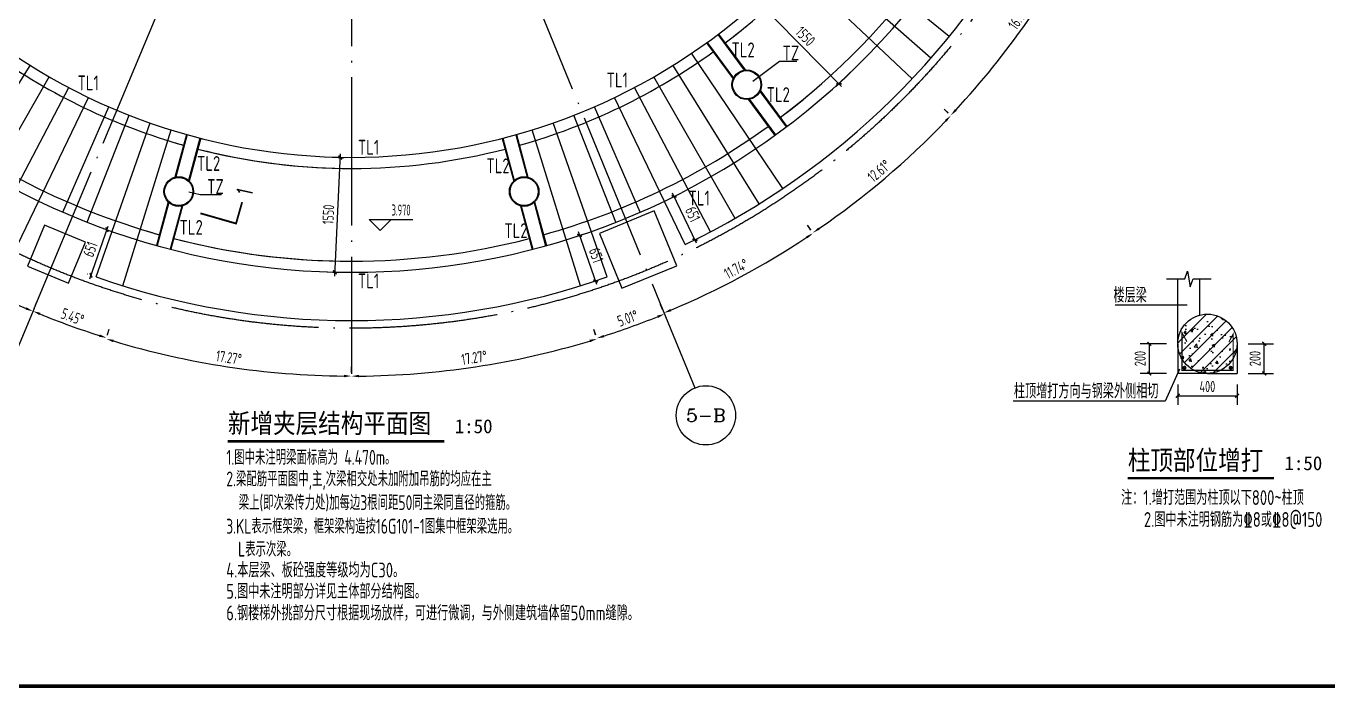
# Model space of a CAD drawing. Extents: x 6827379 to 6887889, y 99218 to 177608.
# Drawn here: x 6837718 to 6855282, y 114320 to 123246 of the extents above; entities that cross this region are included whole.
import ezdxf
from ezdxf.enums import TextEntityAlignment as Align

# ---------------------------------------------------------------- set-up
doc = ezdxf.new("R2010")
doc.units = 0
doc.header["$LTSCALE"] = 1000
doc.header["$MEASUREMENT"] = 0
for name, pattern in [('14', [0]), ('CONTINOUS', [2000000.0, 1000000.0, 1000000.0]), ('DOTE', [2.42, 2, -0.2, 0.02, -0.2])]:
    doc.linetypes.add(name, pattern=pattern)
for name, color, linetype in [('100', 7, 'Continuous'), ('A_公文', 7, 'Continuous'), ('A_公标', 3, 'Continuous'), ('A_公框', 4, 'Continuous'), ('A_图名标注', 3, 'Continuous'), ('A_标高', 3, 'Continuous'), ('A_符号', 3, 'Continuous'), ('A_轴文', 7, 'Continuous'), ('A_轴标', 3, 'Continuous'), ('A_轴线', 9, 'DOTE'), ('AXIS_TEXT', 7, 'Continuous'), ('COLU_DE_REIN', 1, 'Continuous'), ('S_CL', 2, 'Continuous'), ('S_E_STAIR', 4, 'Continuous'), ('支座钢筋', 1, 'Continuous'), ('校对1', 2, 'Continuous')]:
    doc.layers.add(name, color=color, linetype=linetype)
doc.styles.add('_TCH_AXIS', font='COMPLEX', dxfattribs={"bigfont": 'GBCBIG'})
doc.styles.add('_TCH_DIM', font='tssdeng.shx', dxfattribs={"width": 0.8, "height": 200, "bigfont": 'GBCBIG.shx'})
doc.styles.add('_TCH_DIM_T3', font='tssdeng.shx', dxfattribs={"width": 0.705882, "bigfont": 'tssdchn.shx'})
doc.styles.add('_TCH_LABEL', font='COMPLEX', dxfattribs={"bigfont": 'GBCBIG'})
doc.styles.add('COMPLEX', font='COMPLEX')
doc.styles.get("Standard").update_dxf_attribs({"font": 'tssdeng.shx', "bigfont": 'hztxt.shx'})
doc.styles.add('TSSD_Dimension', font='Tssdeng.shx', dxfattribs={"width": 0.7, "bigfont": 'hztxt.shx'})
doc.styles.add('黑1', font='simhei.ttf', dxfattribs={"width": 0.85})
doc.styles.add('黑体', font='simhei.ttf')
doc.dimstyles.new('_TCH_ARCH&&50', dxfattribs={"dimtxt": 148.75, "dimasz": 50, "dimexe": 125, "dimexo": 150, "dimgap": 50, "dimtad": 1, "dimdec": 0, "dimzin": 0, "dimdsep": 46, "dimtxsty": '_TCH_DIM_T3', "dimblk": 'ARCHTICK', "dimcen": 0.09, "dimclrt": 7, "dimazin": 2, "dimtfac": 1, "dimtdec": 0, "dimtix": 1, "dimtmove": 2, "dimatfit": 3, "dimfxl": 1, "dimtolj": 1, "dimtzin": 0, "dimarcsym": 0})
doc.dimstyles.new('_TCH_ARROW&&50', dxfattribs={"dimtxt": 148.75, "dimasz": 100, "dimexe": 125, "dimexo": 150, "dimgap": 50, "dimtad": 1, "dimdec": 0, "dimzin": 0, "dimdsep": 46, "dimtxsty": '_TCH_DIM_T3', "dimcen": 0.09, "dimclrt": 7, "dimazin": 2, "dimtfac": 1, "dimtdec": 0, "dimtix": 1, "dimtmove": 2, "dimatfit": 3, "dimfxl": 1, "dimtolj": 1, "dimtzin": 0, "dimarcsym": 0})
doc.dimstyles.new('TSSD_50_50', dxfattribs={"dimtxt": 150, "dimasz": 50, "dimexe": 50, "dimexo": 125, "dimgap": 50, "dimtad": 1, "dimdec": 0, "dimzin": 0, "dimdsep": 46, "dimtxsty": 'TSSD_Dimension', "dimblk": 'ARCHTICK', "dimcen": 0, "dimdle": 50, "dimclrt": 7, "dimadec": 0, "dimazin": 0, "dimtfac": 1, "dimtdec": 0, "dimtix": 1, "dimtmove": 2, "dimatfit": 3, "dimfxl": 1, "dimtolj": 1, "dimtzin": 0, "dimarcsym": 0})

# ---------------------------------------------------------------- blocks, each defined once
blk = doc.blocks.new('_ArchTick')
at = {"color": 0, "linetype": 'ByBlock', "const_width": 0.4}
blk.add_lwpolyline([(-0.5, -0.5), (0.5, 0.5)], dxfattribs=at)
blk = doc.blocks.new('*D145')
at = {"layer": 'A_公标', "color": 0, "linetype": 'CONTINOUS', "lineweight": -2, "transparency": 16777216}
for p, q in [((6854205, 118962), (6854548, 118962)), ((6854423, 118562), (6854423, 118962)), ((6854205, 118562), (6854548, 118562))]:
    blk.add_line(p, q, dxfattribs=at)
at = {"layer": 'Defpoints', "color": 0, "linetype": 'CONTINOUS', "transparency": 16777216}
for p in [(6854055, 118962), (6854423, 118962), (6854055, 118562)]:
    blk.add_point(p, dxfattribs=at)
at = {"layer": 'A_公标', "color": 0, "linetype": 'CONTINOUS', "lineweight": -2, "transparency": 16777216, "xscale": 50, "yscale": 50, "zscale": 50}
for p, rotation in [((6854423, 118962), 90), ((6854423, 118562), 270)]:
    blk.add_blockref('_ArchTick', p, dxfattribs=dict(at, rotation=rotation))
at = {"layer": 'A_公标', "color": 7, "linetype": 'CONTINOUS', "transparency": 16777216, "insert": (6854298, 118762), "char_height": 148.8, "attachment_point": 5, "rotation": 90, "style": '_TCH_DIM_T3'}
blk.add_mtext('\\A1;200', dxfattribs=at)
blk = doc.blocks.new('*D146')
at = {"layer": 'A_公标', "color": 0, "linetype": 'CONTINOUS', "lineweight": -2, "transparency": 16777216}
for p, q in [((6853255, 118412), (6853255, 118136)), ((6854055, 118412), (6854055, 118136)), ((6853255, 118261), (6854055, 118261))]:
    blk.add_line(p, q, dxfattribs=at)
at = {"layer": 'Defpoints', "color": 0, "linetype": 'CONTINOUS', "transparency": 16777216}
for p in [(6853255, 118562), (6854055, 118562), (6854055, 118261)]:
    blk.add_point(p, dxfattribs=at)
at = {"layer": 'A_公标', "color": 0, "linetype": 'CONTINOUS', "lineweight": -2, "transparency": 16777216, "xscale": 50, "yscale": 50, "zscale": 50, "rotation": 180}
blk.add_blockref('_ArchTick', (6853255, 118261), dxfattribs=at)
at = {"layer": 'A_公标', "color": 0, "linetype": 'CONTINOUS', "lineweight": -2, "transparency": 16777216, "xscale": 50, "yscale": 50, "zscale": 50}
blk.add_blockref('_ArchTick', (6854055, 118261), dxfattribs=at)
at = {"layer": 'A_公标', "color": 7, "linetype": 'CONTINOUS', "transparency": 16777216, "insert": (6853655, 118385), "char_height": 148.8, "attachment_point": 5, "style": '_TCH_DIM_T3'}
blk.add_mtext('\\A1;400', dxfattribs=at)
blk = doc.blocks.new('*D147')
at = {"layer": 'A_公标', "color": 0, "linetype": 'CONTINOUS', "lineweight": -2, "transparency": 16777216}
for p, q in [((6853105, 118962), (6852747, 118962)), ((6852872, 118562), (6852872, 118962)), ((6853105, 118562), (6852747, 118562))]:
    blk.add_line(p, q, dxfattribs=at)
at = {"layer": 'Defpoints', "color": 0, "linetype": 'CONTINOUS', "transparency": 16777216}
for p in [(6852872, 118962), (6853255, 118962), (6853255, 118562)]:
    blk.add_point(p, dxfattribs=at)
at = {"layer": 'A_公标', "color": 0, "linetype": 'CONTINOUS', "lineweight": -2, "transparency": 16777216, "xscale": 50, "yscale": 50, "zscale": 50}
for p, rotation in [((6852872, 118962), 90), ((6852872, 118562), 270)]:
    blk.add_blockref('_ArchTick', p, dxfattribs=dict(at, rotation=rotation))
at = {"layer": 'A_公标', "color": 7, "linetype": 'CONTINOUS', "transparency": 16777216, "insert": (6852748, 118762), "char_height": 148.8, "attachment_point": 5, "rotation": 90, "style": '_TCH_DIM_T3'}
blk.add_mtext('\\A1;200', dxfattribs=at)
blk = doc.blocks.new('_AXISO')
blk.add_circle((0, 0), 0.5)
at = {"layer": 'AXIS_TEXT', "style": 'COMPLEX', "width": 1.041667}
blk.add_attdef('A', text='', height=0.56, dxfattribs=at).set_placement((-0.25, -0.28), (0.25, -0.28), align=Align.FIT)
blk = doc.blocks.new('*D189')
at = {"color": 0, "linetype": 'CONTINOUS', "lineweight": -2, "transparency": 16777216}
for p, q in [((6841849, 121479), (6842007, 121471)), ((6841882, 119875), (6841959, 121524)), ((6841776, 119930), (6841934, 119923))]:
    blk.add_line(p, q, dxfattribs=at)
at = {"layer": 'Defpoints', "color": 0, "linetype": 'CONTINOUS', "transparency": 16777216}
for p in [(6841724, 121485), (6841957, 121474), (6841651, 119936)]:
    blk.add_point(p, dxfattribs=at)
at = {"color": 0, "linetype": 'CONTINOUS', "lineweight": -2, "transparency": 16777216, "xscale": 50, "yscale": 50, "zscale": 50}
for p, rotation in [((6841957, 121474), 87.30671582460354), ((6841884, 119925), 267.3067158246035)]:
    blk.add_blockref('_ArchTick', p, dxfattribs=dict(at, rotation=rotation))
at = {"color": 7, "linetype": 'CONTINOUS', "transparency": 16777216, "insert": (6841796, 120705), "char_height": 150, "attachment_point": 5, "rotation": 87.3067, "style": 'TSSD_Dimension'}
blk.add_mtext('\\A1;1550', dxfattribs=at)
blk = doc.blocks.new('*D190')
at = {"color": 0, "linetype": 'CONTINOUS', "lineweight": -2, "transparency": 16777216}
for p, q in [((6847760, 123731), (6847564, 123539)), ((6847565, 123610), (6848720, 122432)), ((6848844, 122624), (6848649, 122432))]:
    blk.add_line(p, q, dxfattribs=at)
at = {"layer": 'Defpoints', "color": 0, "linetype": 'CONTINOUS', "transparency": 16777216}
for p in [(6847849, 123818), (6848934, 122711), (6848685, 122467)]:
    blk.add_point(p, dxfattribs=at)
at = {"color": 0, "linetype": 'CONTINOUS', "lineweight": -2, "transparency": 16777216, "xscale": 50, "yscale": 50, "zscale": 50}
for p, rotation in [((6847600, 123574), 134.4136784062505), ((6848685, 122467), 314.4136784062505)]:
    blk.add_blockref('_ArchTick', p, dxfattribs=dict(at, rotation=rotation))
at = {"color": 7, "linetype": 'CONTINOUS', "transparency": 16777216, "insert": (6848231, 123108), "char_height": 150, "attachment_point": 5, "rotation": 314.4137, "style": 'TSSD_Dimension'}
blk.add_mtext('\\A1;1550', dxfattribs=at)
blk = doc.blocks.new('*D228')
at = {"color": 0, "linetype": 'CONTINOUS', "lineweight": -2, "transparency": 16777216}
for p, q in [((6838577, 119839), (6838826, 120548)), ((6838760, 120518), (6838762, 120517)), ((6838544, 119904), (6838547, 119903))]:
    blk.add_line(p, q, dxfattribs=at)
at = {"layer": 'Defpoints', "color": 0, "linetype": 'CONTINOUS', "transparency": 16777216}
for p in [(6838810, 120501), (6838878, 120477), (6838662, 119862)]:
    blk.add_point(p, dxfattribs=at)
at = {"color": 0, "linetype": 'CONTINOUS', "lineweight": -2, "transparency": 16777216, "xscale": 50, "yscale": 50, "zscale": 50}
for p, rotation in [((6838810, 120501), 70.64352535258247), ((6838594, 119886), 250.6435253525825)]:
    blk.add_blockref('_ArchTick', p, dxfattribs=dict(at, rotation=rotation))
at = {"color": 7, "linetype": 'CONTINOUS', "transparency": 16777216, "insert": (6838584, 120235), "char_height": 150, "attachment_point": 5, "rotation": 70.6435, "style": 'TSSD_Dimension'}
blk.add_mtext('\\A1;651', dxfattribs=at)
blk = doc.blocks.new('*D229')
at = {"color": 0, "linetype": 'CONTINOUS', "lineweight": -2, "transparency": 16777216}
for p, q in [((6845224, 120435), (6845138, 120405)), ((6845418, 119760), (6845169, 120469)), ((6845439, 119821), (6845354, 119791))]:
    blk.add_line(p, q, dxfattribs=at)
at = {"layer": 'Defpoints', "color": 0, "linetype": 'CONTINOUS', "transparency": 16777216}
for p in [(6845185, 120422), (6845341, 120477), (6845557, 119862)]:
    blk.add_point(p, dxfattribs=at)
at = {"color": 0, "linetype": 'CONTINOUS', "lineweight": -2, "transparency": 16777216, "xscale": 50, "yscale": 50, "zscale": 50}
for p, rotation in [((6845185, 120422), 109.3565809414956), ((6845401, 119808), 289.3565809414956)]:
    blk.add_blockref('_ArchTick', p, dxfattribs=dict(at, rotation=rotation))
at = {"color": 7, "linetype": 'CONTINOUS', "transparency": 16777216, "insert": (6845411, 120156), "char_height": 150, "attachment_point": 5, "rotation": 289.3566, "style": 'TSSD_Dimension'}
blk.add_mtext('\\A1;651', dxfattribs=at)
blk = doc.blocks.new('*D230')
at = {"color": 0, "linetype": 'CONTINOUS', "lineweight": -2, "transparency": 16777216}
for p, q in [((6846764, 120317), (6846439, 120994)), ((6846442, 120940), (6846505, 120970)), ((6846723, 120353), (6846787, 120383))]:
    blk.add_line(p, q, dxfattribs=at)
at = {"layer": 'Defpoints', "color": 0, "linetype": 'CONTINOUS', "transparency": 16777216}
for p in [(6846329, 120886), (6846460, 120949), (6846611, 120299)]:
    blk.add_point(p, dxfattribs=at)
at = {"color": 0, "linetype": 'CONTINOUS', "lineweight": -2, "transparency": 16777216, "xscale": 50, "yscale": 50, "zscale": 50}
for p, rotation in [((6846460, 120949), 115.6398087882941), ((6846742, 120362), 295.6398087882941)]:
    blk.add_blockref('_ArchTick', p, dxfattribs=dict(at, rotation=rotation))
at = {"color": 7, "linetype": 'CONTINOUS', "transparency": 16777216, "insert": (6846714, 120709), "char_height": 150, "attachment_point": 5, "rotation": 295.6398, "style": 'TSSD_Dimension'}
blk.add_mtext('\\A1;651', dxfattribs=at)
blk = doc.blocks.new('*D246')
at = {"layer": 'A_公标', "color": 0, "linetype": 'CONTINOUS', "lineweight": -2, "transparency": 16777216}
for p, q in [((6852006, 124716), (6851939, 124750)), ((6850156, 122074), (6850102, 122126))]:
    blk.add_line(p, q, dxfattribs=at)
blk.add_arc((6842110, 129676), 11119, 317.1433, 332.8639, dxfattribs=at)
at = {"layer": 'A_公标', "color": 0, "linetype": 'CONTINOUS', "transparency": 16777216}
for points in [[(6851990, 124612), (6852020, 124597), (6852050, 124694)], [(6850273, 122102), (6850249, 122125), (6850192, 122040)]]:
    blk.add_solid(points, dxfattribs=at)
at = {"layer": 'Defpoints', "color": 0, "linetype": 'CONTINOUS', "transparency": 16777216}
for p in [(6842110, 129676), (6852140, 124649), (6850897, 122863), (6850265, 121971)]:
    blk.add_point(p, dxfattribs=at)
at = {"layer": 'A_公标', "color": 7, "linetype": 'CONTINOUS', "transparency": 16777216, "insert": (6851117, 123370), "char_height": 148.8, "attachment_point": 5, "rotation": 55.0036, "style": '_TCH_DIM_T3'}
blk.add_mtext('\\A1;16.75°', dxfattribs=at)
blk = doc.blocks.new('*D247')
at = {"layer": 'A_公标', "color": 0, "linetype": 'CONTINOUS', "lineweight": -2, "transparency": 16777216}
for p, q in [((6850158, 122073), (6850103, 122124)), ((6848304, 120499), (6848262, 120561))]:
    blk.add_line(p, q, dxfattribs=at)
blk.add_arc((6842110, 129676), 11122, 304.5329, 316.1128, dxfattribs=at)
at = {"layer": 'A_公标', "color": 0, "linetype": 'CONTINOUS', "transparency": 16777216}
for points in [[(6850113, 121978), (6850137, 121955), (6850194, 122039)], [(6848424, 120500), (6848405, 120528), (6848332, 120458)]]:
    blk.add_solid(points, dxfattribs=at)
at = {"layer": 'Defpoints', "color": 0, "linetype": 'CONTINOUS', "transparency": 16777216}
for p in [(6842110, 129676), (6850267, 121970), (6848991, 120939), (6848388, 120375)]:
    blk.add_point(p, dxfattribs=at)
at = {"layer": 'A_公标', "color": 7, "linetype": 'CONTINOUS', "transparency": 16777216, "insert": (6849226, 121292), "char_height": 148.8, "attachment_point": 5, "rotation": 40.3228, "style": '_TCH_DIM_T3'}
blk.add_mtext('\\A1;12.61°', dxfattribs=at)
blk = doc.blocks.new('*D248')
at = {"layer": 'A_公标', "color": 0, "linetype": 'CONTINOUS', "lineweight": -2, "transparency": 16777216}
for p, q in [((6848307, 120494), (6848265, 120556)), ((6846306, 119423), (6846277, 119492))]:
    blk.add_line(p, q, dxfattribs=at)
blk.add_arc((6842099, 129692), 11147, 292.7895, 303.5037, dxfattribs=at)
at = {"layer": 'A_公标', "color": 0, "linetype": 'CONTINOUS', "transparency": 16777216}
for points in [[(6848243, 120411), (6848261, 120383), (6848335, 120453)], [(6846423, 119400), (6846410, 119431), (6846324, 119377)]]:
    blk.add_solid(points, dxfattribs=at)
at = {"layer": 'Defpoints', "color": 0, "linetype": 'CONTINOUS', "transparency": 16777216}
for p in [(6842099, 129692), (6848391, 120370), (6847019, 119689), (6846362, 119284)]:
    blk.add_point(p, dxfattribs=at)
at = {"layer": 'A_公标', "color": 7, "linetype": 'CONTINOUS', "transparency": 16777216, "insert": (6847299, 119973), "char_height": 148.8, "attachment_point": 5, "rotation": 28.1466, "style": '_TCH_DIM_T3'}
blk.add_mtext('\\A1;11.74°', dxfattribs=at)
blk = doc.blocks.new('*D249')
at = {"layer": 'A_公标', "color": 0, "linetype": 'CONTINOUS', "lineweight": -2, "transparency": 16777216}
for p, q in [((6846311, 119409), (6846283, 119479)), ((6845402, 119083), (6845380, 119154))]:
    blk.add_line(p, q, dxfattribs=at)
blk.add_arc((6842123, 129635), 11100, 287.7827, 291.7593, dxfattribs=at)
at = {"layer": 'A_公标', "color": 0, "linetype": 'CONTINOUS', "transparency": 16777216}
for points in [[(6846231, 119341), (6846244, 119310), (6846330, 119363)], [(6845518, 119049), (6845508, 119081), (6845417, 119035)]]:
    blk.add_solid(points, dxfattribs=at)
at = {"layer": 'Defpoints', "color": 0, "linetype": 'CONTINOUS', "transparency": 16777216}
for p in [(6842123, 129635), (6846368, 119270), (6845725, 119135), (6845447, 118939)]:
    blk.add_point(p, dxfattribs=at)
at = {"layer": 'A_公标', "color": 7, "linetype": 'CONTINOUS', "transparency": 16777216, "insert": (6845835, 119306), "char_height": 148.8, "attachment_point": 5, "rotation": 19.771, "style": '_TCH_DIM_T3'}
blk.add_mtext('\\A1;5.01°', dxfattribs=at)
blk = doc.blocks.new('*D250')
at = {"layer": 'A_公标', "color": 0, "linetype": 'CONTINOUS', "lineweight": -2, "transparency": 16777216}
for p, q in [((6845405, 119076), (6845382, 119147)), ((6842108, 118575), (6842108, 118650))]:
    blk.add_line(p, q, dxfattribs=at)
blk.add_arc((6842108, 129682), 11157, 270.5135, 286.753, dxfattribs=at)
at = {"layer": 'A_公标', "color": 0, "linetype": 'CONTINOUS', "transparency": 16777216}
for points in [[(6845319, 119015), (6845329, 118983), (6845419, 119028)], [(6842208, 118509), (6842208, 118542), (6842108, 118525)]]:
    blk.add_solid(points, dxfattribs=at)
at = {"layer": 'Defpoints', "color": 0, "linetype": 'CONTINOUS', "transparency": 16777216}
for p in [(6842108, 129682), (6845449, 118932), (6843227, 118581), (6842108, 118425)]:
    blk.add_point(p, dxfattribs=at)
at = {"layer": 'A_公标', "color": 7, "linetype": 'CONTINOUS', "transparency": 16777216, "insert": (6843764, 118774), "char_height": 148.8, "attachment_point": 5, "rotation": 8.6333, "style": '_TCH_DIM_T3'}
blk.add_mtext('\\A1;17.27°', dxfattribs=at)
blk = doc.blocks.new('*D251')
at = {"layer": 'A_公标', "color": 0, "linetype": 'CONTINOUS', "lineweight": -2, "transparency": 16777216}
for p, q in [((6838815, 119076), (6838837, 119148)), ((6842108, 118576), (6842108, 118651))]:
    blk.add_line(p, q, dxfattribs=at)
blk.add_arc((6842108, 129670), 11144, 253.2476, 269.4859, dxfattribs=at)
at = {"layer": 'A_公标', "color": 0, "linetype": 'CONTINOUS', "transparency": 16777216}
for points in [[(6838891, 118983), (6838901, 119015), (6838800, 119028)], [(6842008, 118543), (6842008, 118510), (6842108, 118526)]]:
    blk.add_solid(points, dxfattribs=at)
at = {"layer": 'Defpoints', "color": 0, "linetype": 'CONTINOUS', "transparency": 16777216}
for p in [(6842108, 129670), (6838770, 118933), (6839884, 118750), (6842108, 118426)]:
    blk.add_point(p, dxfattribs=at)
at = {"layer": 'A_公标', "color": 7, "linetype": 'CONTINOUS', "transparency": 16777216, "insert": (6840454, 118775), "char_height": 148.8, "attachment_point": 5, "rotation": 351.3667, "style": '_TCH_DIM_T3'}
blk.add_mtext('\\A1;17.27°', dxfattribs=at)
blk = doc.blocks.new('*D252')
at = {"layer": 'A_公标', "color": 0, "linetype": 'CONTINOUS', "lineweight": -2, "transparency": 16777216}
for p, q in [((6837831, 119448), (6837860, 119517)), ((6838819, 119088), (6838841, 119160))]:
    blk.add_line(p, q, dxfattribs=at)
blk.add_arc((6842102, 129651), 11111, 247.8018, 252.2178, dxfattribs=at)
at = {"layer": 'A_公标', "color": 0, "linetype": 'CONTINOUS', "transparency": 16777216}
for points in [[(6837898, 119348), (6837910, 119379), (6837812, 119402)], [(6838714, 119087), (6838704, 119055), (6838804, 119041)]]:
    blk.add_solid(points, dxfattribs=at)
at = {"layer": 'Defpoints', "color": 0, "linetype": 'CONTINOUS', "transparency": 16777216}
for p in [(6842102, 129651), (6837773, 119309), (6838138, 119271), (6838774, 118945)]:
    blk.add_point(p, dxfattribs=at)
at = {"layer": 'A_公标', "color": 7, "linetype": 'CONTINOUS', "transparency": 16777216, "insert": (6838346, 119326), "char_height": 148.8, "attachment_point": 5, "rotation": 340.0098, "style": '_TCH_DIM_T3'}
blk.add_mtext('\\A1;5.45°', dxfattribs=at)
blk = doc.blocks.new('*D253')
at = {"layer": 'A_公标', "color": 0, "linetype": 'CONTINOUS', "lineweight": -2, "transparency": 16777216}
for p, q in [((6835905, 120484), (6835947, 120546)), ((6837830, 119445), (6837859, 119514))]:
    blk.add_line(p, q, dxfattribs=at)
blk.add_arc((6842117, 129687), 11153, 236.496, 246.7724, dxfattribs=at)
at = {"layer": 'A_公标', "color": 0, "linetype": 'CONTINOUS', "transparency": 16777216}
for points in [[(6835951, 120373), (6835970, 120401), (6835877, 120442)], [(6837725, 119453), (6837712, 119422), (6837810, 119399)]]:
    blk.add_solid(points, dxfattribs=at)
at = {"layer": 'Defpoints', "color": 0, "linetype": 'CONTINOUS', "transparency": 16777216}
for p in [(6842117, 129687), (6835821, 120360), (6836498, 120052), (6837772, 119306)]:
    blk.add_point(p, dxfattribs=at)
at = {"layer": 'A_公标', "color": 7, "linetype": 'CONTINOUS', "transparency": 16777216, "insert": (6836877, 119982), "char_height": 148.8, "attachment_point": 5, "rotation": 331.6342, "style": '_TCH_DIM_T3'}
blk.add_mtext('\\A1;11.3°', dxfattribs=at)
blk = doc.blocks.new('*D254')
at = {"layer": 'A_公标', "color": 0, "linetype": 'CONTINOUS', "lineweight": -2, "transparency": 16777216}
for p, q in [((6834049, 122062), (6834104, 122113)), ((6835906, 120486), (6835948, 120548))]:
    blk.add_line(p, q, dxfattribs=at)
blk.add_arc((6842110, 129676), 11138, 223.8864, 235.4679, dxfattribs=at)
at = {"layer": 'A_公标', "color": 0, "linetype": 'CONTINOUS', "transparency": 16777216}
for points in [[(6834070, 121943), (6834094, 121966), (6834013, 122027)], [(6835805, 120514), (6835786, 120487), (6835878, 120444)]]:
    blk.add_solid(points, dxfattribs=at)
at = {"layer": 'Defpoints', "color": 0, "linetype": 'CONTINOUS', "transparency": 16777216}
for p in [(6842110, 129676), (6833940, 121959), (6834596, 121454), (6835822, 120361)]:
    blk.add_point(p, dxfattribs=at)
at = {"layer": 'A_公标', "color": 7, "linetype": 'CONTINOUS', "transparency": 16777216, "insert": (6834983, 121279), "char_height": 148.8, "attachment_point": 5, "rotation": 319.6772, "style": '_TCH_DIM_T3'}
blk.add_mtext('\\A1;12.61°', dxfattribs=at)
blk = doc.blocks.new('*D255')
at = {"layer": 'A_公标', "color": 0, "linetype": 'CONTINOUS', "lineweight": -2, "transparency": 16777216}
for p, q in [((6832202, 124710), (6832269, 124744)), ((6834054, 122065), (6834108, 122117))]:
    blk.add_line(p, q, dxfattribs=at)
blk.add_arc((6842110, 129676), 11133, 207.1355, 222.8574, dxfattribs=at)
at = {"layer": 'A_公标', "color": 0, "linetype": 'CONTINOUS', "transparency": 16777216}
for points in [[(6832187, 124591), (6832217, 124606), (6832157, 124688)], [(6833961, 122115), (6833937, 122093), (6834017, 122031)]]:
    blk.add_solid(points, dxfattribs=at)
at = {"layer": 'Defpoints', "color": 0, "linetype": 'CONTINOUS', "transparency": 16777216}
for p in [(6842110, 129676), (6832068, 124643), (6832690, 123743), (6833945, 121962)]:
    blk.add_point(p, dxfattribs=at)
at = {"layer": 'A_公标', "color": 7, "linetype": 'CONTINOUS', "transparency": 16777216, "insert": (6833092, 123363), "char_height": 148.8, "attachment_point": 5, "rotation": 304.9964, "style": '_TCH_DIM_T3'}
blk.add_mtext('\\A1;16.75°', dxfattribs=at)

msp = doc.modelspace()

# ---------------------------------------------------------------- hatches: boundary and pattern name
at = {"layer": '校对1', "linetype": 'CONTINOUS'}
h = msp.add_hatch(dxfattribs=at)
h.set_pattern_fill('钢筋混凝土', color=0, scale=50, style=0)
h.set_pattern_definition([(45, (-5979605.68, -205698.43), (-88.3883476, 88.3883476), []), (50, (-5979605.68, -205698.43), (358.630091, -31.3760675), [37.5, -412.5]), (355, (-5979605.68, -205698.43), (-69.375667, 376.096067), [30, -330]), (100.4514, (-5979575.8, -205701.04), (289.254691, 344.719771), [31.870095, -350.571056]), (46.1842, (-5979605.7, -205598.43), (533.620524, -82.759507), [56.25, -618.75]), (96.6356, (-5979561.2, -205605.3), (467.331353, 487.058935), [47.805144, -525.8565]), (351.1842, (-5979605.7, -205598.43), (467.330973, 487.0593), [45, -495]), (21, (-5979555.68, -205623.43), (298.453526, -201.309445), [37.5, -412.5]), (326, (-5979555.68, -205623.43), (121.657666, 362.575023), [30, -330]), (71.4514, (-5979530.8, -205640.2), (420.111314, 161.265248), [31.870095, -350.571056]), (37.5, (-5979605.68, -205698.43), (6.0799277, 166.4469269), [0, -326, 0, -335, 0, -331.25]), (7.5, (-5979605.68, -205698.43), (131.5347687, 197.205856), [0, -191, 0, -318.5, 0, -126.25]), (327.5, (-5979717.18, -205698.43), (266.9112181, -11.2774359), [0, -125, 0, -390, 0, -517.5]), (317.5, (-5979767.18, -205698.43), (291.5930847, 50.052491), [0, -162.5, 0, -259, 0, -367.5])])
edge = h.paths.add_edge_path()
edge.add_arc((6853655.3, 118961.6), 400, 0, 360)

# ---------------------------------------------------------------- linework, layer by layer
at = {"linetype": 'CONTINOUS'}
msp.add_lwpolyline([(6839913.2, 121011.3), (6840066.8, 120973.6), (6840355.3, 120973.6)], dxfattribs=at)
at = {"layer": '100', "color": 7, "linetype": 'Continuous'}
msp.add_lwpolyline([(6847523.6, 122503.8), (6847881, 122771.4), (6848118.2, 122771.4)], dxfattribs=at)
at = {"layer": 'A_公框', "color": 0, "linetype": 'CONTINOUS', "const_width": 50}
msp.add_lwpolyline([(6829618.3, 114345.2), (6887389.5, 114345.2), (6887389.5, 143045.2), (6829618.3, 143045.2)], close=True, dxfattribs=at)
at = {"layer": 'A_图名标注', "const_width": 35}
for points in [[(6840440.1, 117646.6), (6843360.8, 117646.6)], [(6852581.4, 117148.7), (6854554.4, 117148.7)]]:
    msp.add_lwpolyline(points, dxfattribs=at)
at = {"layer": 'A_标高'}
for p, q in [((6842495.3, 120488), (6842345.3, 120638)), ((6842345.3, 120638), (6842936.4, 120638)), ((6842495.3, 120488), (6842645.3, 120638))]:
    msp.add_line(p, q, dxfattribs=at)
at = {"layer": 'A_符号', "linetype": 'CONTINOUS', "const_width": 25}
msp.add_lwpolyline([(6840070.2, 120720.8), (6840550.9, 120583.1), (6840633.5, 120871.5)], dxfattribs=at)
at = {"layer": 'A_符号', "linetype": 'CONTINOUS'}
msp.add_lwpolyline([(6853105.3, 119836.1), (6853349.1, 119836.1), (6853387.3, 119941.1), (6853424.3, 119731.1), (6853461.6, 119836.1), (6853705.3, 119836.1)], dxfattribs=at)
at = {"layer": 'A_轴标'}
for p, q in [((6837826.1, 119436.3), (6837441.6, 118513.2)), ((6846313.1, 119404.6), (6846738.3, 118366.5))]:
    msp.add_line(p, q, dxfattribs=at)
at = {"layer": 'A_轴线'}
for p, q in [((6842107.9, 141914.7), (6842107.9, 118556.7)), ((6837826.1, 119436.3), (6846388.9, 139892.4)), ((6837907.1, 139925.6), (6846313.1, 119404.6))]:
    msp.add_line(p, q, dxfattribs=at)
msp.add_circle((6842107.9, 129670.5), 10500, dxfattribs=at)
at = {"layer": 'COLU_DE_REIN', "const_width": 28.1}
for points in [[(6853333.4, 118637.3, -1), (6853359.7, 118637.3, -1), (6853333.4, 118637.3, -1)], [(6853956.4, 118637.3, -1), (6853982.7, 118637.3, -1), (6853956.4, 118637.3, -1)]]:
    msp.add_lwpolyline(points, format="xyb", dxfattribs=at)
at = {"layer": 'S_CL', "color": 1}
for p, q in [((6846192.9, 120753.5), (6845452.6, 120450.2)), ((6846496.2, 120013.2), (6846192.9, 120753.5)), ((6837968.3, 120562.6), (6837736.5, 120009.2)), ((6838521.7, 120330.8), (6837968.3, 120562.6)), ((6838289.9, 119777.4), (6838521.7, 120330.8)), ((6845452.6, 120450.2), (6845755.9, 119709.9)), ((6837736.5, 120009.2), (6838289.9, 119777.4)), ((6845755.9, 119709.9), (6846496.2, 120013.2))]:
    msp.add_line(p, q, dxfattribs=at)
at = {"layer": 'S_CL', "color": 9}
for points in [[(6853255.3, 118961.6), (6853255.3, 118561.6)], [(6854055.3, 118961.6), (6854055.3, 118561.6)], [(6853655.3, 118561.6), (6853255.3, 118561.6)], [(6853655.3, 118561.6), (6854055.3, 118561.6)]]:
    msp.add_lwpolyline(points, dxfattribs=at)
at = {"layer": 'S_CL', "color": 0}
for centre, radius in [((6847440.7, 122455.1), 200), ((6847440.7, 122455.1), 190), ((6839777.7, 121014.7), 200), ((6839777.7, 121014.7), 190), ((6844438, 121014.7), 200), ((6844438, 121014.7), 190)]:
    msp.add_circle(centre, radius, dxfattribs=at)
at = {"layer": 'S_CL', "color": 9}
msp.add_circle((6853655.3, 118961.6), 400, dxfattribs=at)
at = {"layer": 'S_E_STAIR', "color": 6, "ltscale": 0.1}
for points in [[(6850171.9, 123103.8), (6848465.9, 124494.5)], [(6849926.3, 122813.5), (6848272.3, 124265.6)], [(6849670.8, 122533), (6848070.9, 124044.5)]]:
    msp.add_lwpolyline(points, dxfattribs=at)
at = {"layer": 'S_E_STAIR', "color": 3, "ltscale": 0.1}
for points in [[(6847928.9, 121054.6), (6846697.5, 122878.9)], [(6836609.4, 120847.6), (6837773.3, 122715.8)], [(6847609.9, 120847.6), (6846446.1, 122715.8)], [(6836935.7, 120652.5), (6838030.5, 122561.9)], [(6847283.6, 120652.5), (6846188.8, 122561.9)], [(6837269, 120469.5), (6838293.3, 122417.6)], [(6837608.7, 120298.7), (6838561.1, 122283)], [(6846610.6, 120298.7), (6845658.2, 122283)], [(6846950.3, 120469.5), (6845926, 122417.6)], [(6838214.5, 120737.3), (6838833.7, 122158.2)], [(6846004.8, 120737.3), (6845385.6, 122158.2)], [(6838543.8, 120600.9), (6839110.6, 122043.5)], [(6838662.1, 119862.4), (6839391.6, 121939)], [(6845557.3, 119862.4), (6844827.7, 121939)], [(6845675.5, 120600.9), (6845108.7, 122043.5)], [(6839022.3, 119743.2), (6839675.6, 121845)], [(6845197.1, 119743.2), (6844543.8, 121845)]]:
    msp.add_lwpolyline(points, dxfattribs=at)
at = {"layer": 'S_E_STAIR', "color": 40, "ltscale": 0.1}
for radius, start, end in [(9750.7, 144.8865, 35.1158), (8200.7, 144.88419, 35.1158), (8350.7, 307.12296, 341.49217), (9600.7, 307.03362, 341.58731), (10401.7, 295.63981, 333.37913), (8350.7, 307.12296, 309.63663), (8350.7, 234.58738, 254.24341), (8350.7, 285.73275, 305.75069), (9600.7, 230.27402, 254.33621), (9600.7, 307.03362, 309.78566), (9600.7, 295.6398, 305.84003), (8350.7, 252.73359, 254.24341), (8350.7, 255.61567, 269.31268), (8350.7, 255.61567, 284.36048), (9600.7, 285.64304, 295.6398), (9600.7, 252.73357, 254.33621), (9600.7, 255.5298, 269.39351), (9600.7, 255.5298, 284.44945), (10401.7, 250.64352, 289.35647)]:
    msp.add_arc((6842109.7, 129676.2), radius, start, end, dxfattribs=at)
at = {"layer": '支座钢筋', "linetype": '14', "const_width": 15}
msp.add_lwpolyline([(6853379.8, 118988.1), (6853312.3, 119112.1), (6853312.3, 118603.6), (6854003.3, 118603.6), (6854003.3, 119093.1), (6853944.3, 118984.1)], dxfattribs=at)
at = {"layer": '校对1', "linetype": 'CONTINOUS'}
for p, q in [((6847052.8, 123132.1), (6847407, 122652.3)), ((6847060.8, 123138), (6847418.3, 122653.8)), ((6846899.9, 123019.2), (6847257.4, 122535.1)), ((6846908, 123025.2), (6847262.2, 122545.3)), ((6847456.2, 122265.7), (6847820.5, 121772.2)), ((6847464.2, 122271.7), (6847828.6, 121778.2)), ((6847609, 122378.6), (6847973.4, 121885.1)), ((6847617.1, 122384.5), (6847981.4, 121891)), ((6839880.9, 121784.1), (6839726.1, 121207.9)), ((6839890.6, 121781.4), (6839737.1, 121210.5)), ((6840064.4, 121734.6), (6839911, 121163.8)), ((6840074.1, 121732.1), (6839919.2, 121156)), ((6844141.9, 121731.3), (6844296.5, 121156)), ((6844151.5, 121733.8), (6844304.8, 121163.8)), ((6844325.4, 121780.6), (6844478.6, 121210.5)), ((6844335, 121783.2), (6844489.6, 121207.9)), ((6839636.2, 120873.4), (6839478.6, 120287.1)), ((6839644.4, 120865.6), (6839488.2, 120284.4)), ((6844571.3, 120865.6), (6844727.7, 120283.6)), ((6844579.6, 120873.4), (6844737.4, 120286.2)), ((6839818.3, 120818.9), (6839662, 120237.7)), ((6839829.3, 120821.5), (6839671.7, 120235.2)), ((6844386.4, 120821.5), (6844544.2, 120234.3)), ((6844397.5, 120818.9), (6844553.9, 120236.9))]:
    msp.add_line(p, q, dxfattribs=at)
at = {"layer": '校对1', "color": 4, "linetype": 'CONTINOUS'}
for points in [[(6853255.3, 118961.6), (6853255.3, 119836.1)], [(6853555.3, 119348.9), (6853555.3, 119836.1)]]:
    msp.add_lwpolyline(points, dxfattribs=at)
at = {"layer": '校对1', "linetype": 'CONTINOUS'}
for points in [[(6853381.3, 119482.1), (6852411.8, 119482.1)], [(6853280.3, 118618.1), (6853086.3, 118188.6), (6851035.2, 118188.6)]]:
    msp.add_lwpolyline(points, dxfattribs=at)

# ---------------------------------------------------------------- block references
at = {"layer": 'A_轴标'}
ref = msp.add_blockref('_AXISO', (6846889.9, 117996.4), dxfattribs=dict(at, xscale=800, yscale=800, zscale=800))
ref.add_attrib('A', '5-B', dxfattribs={"layer": 'A_轴文', "height": 177.09, "style": '_TCH_AXIS'}).set_placement((6846624.3, 117907.8), (6847155.5, 117907.8), align=Align.FIT)

# ---------------------------------------------------------------- texts
at = {"layer": '100', "color": 7, "linetype": 'Continuous'}
for s, width, p in [('TL2', 0.75, (6847234.3, 122824.7)), ('TZ', 0.75, (6847924.2, 122782.8)), ('TL1', 0.75, (6845550, 122418.5)), ('TL1', 0.75, (6838412.7, 122379.5)), ('TL2', 0.75, (6847708.7, 122221.5)), ('TL1', 0.75, (6842194.8, 121511.4)), ('TL2', 0.75, (6840024.4, 121293)), ('TL2', 0.75, (6843928.3, 121261.4)), ('TZ', 0.75, (6840160.9, 120981.5)), ('TL1', 0.75, (6846654.9, 120825.9)), ('TL2', 0.75, (6839788.6, 120431)), ('TL2', 0.75, (6844170.2, 120387)), ('TL1', 0.75, (6842194.8, 119708.8)), ('楼层梁', 0.75, (6852388.3, 119517.6)), ('柱顶增打方向与钢梁外侧相切', 0.75, (6851045, 118224.1)), ('1.图中未注明梁面标高为 4.470m。', 0.7, (6840420.4, 117329.8)), ('2.梁配筋平面图中,主,次梁相交处未加附加吊筋的均应在主', 0.7, (6840419.9, 117039.4)), ('注：1.增打范围为柱顶以下800~柱顶', 0.75, (6852491.2, 116787.3)), ('梁上(即次梁传力处)加每边3根间距50同主梁同直径的箍筋。', 0.7, (6840587.3, 116719.4)), ('2.图中未注明钢筋为\x848或\x848@150', 0.75, (6852799.2, 116491.8)), ('3.KL表示框架梁，框架梁构造按16G101-1图集中框架梁选用。', 0.7, (6840418.1, 116400.8)), ('L表示次梁。', 0.7, (6840578.5, 116092.1)), ('4.本层梁、板砼强度等级均为C30。', 0.75, (6840418.1, 115809.7)), ('5.图中未注明部分详见主体部分结构图。', 0.75, (6840418.1, 115523.6)), ('6.钢楼梯外挑部分尺寸根据现场放样，可进行微调，与外侧建筑墙体留50mm缝隙。', 0.75, (6840418.1, 115231.4))]:
    msp.add_text(s, height=200, dxfattribs=dict(at, width=width)).set_placement(p)
at = {"layer": 'A_公文'}
for s, height, style, width, p in [('3.970', 148.75, '_TCH_DIM', 0.564706, (6842650.1, 120690.5)), ('新增夹层结构平面图', 262.87, '黑1', 0.85, (6840440.1, 117758)), ('柱顶部位增打', 262.87, '黑1', 0.85, (6852581.4, 117260))]:
    msp.add_text(s, height=height, dxfattribs=dict(at, style=style, width=width)).set_placement(p)
at = {"layer": 'A_公文', "style": '黑体'}
for p in [(6843500.8, 117755), (6854694.4, 117257.1)]:
    msp.add_text('1:50', height=187.76, dxfattribs=at).set_placement(p)
at = {"layer": 'A_符号', "color": 7, "linetype": 'CONTINOUS', "style": '_TCH_LABEL', "width": 0.705882}
msp.add_text('1', height=212.5, rotation=77.54268, dxfattribs=at).set_placement((6840758.8, 120927.4))

# ---------------------------------------------------------------- dimensions: what is measured, and where the dimension line sits
at = {"linetype": 'CONTINOUS'}
for p1, p2, distance, picture, middle in [((6847848.8, 123818.4), (6848933.6, 122711.2), -348.6, '*D190', (6848231.5, 123108.3)), ((6841651.5, 119936.2), (6841724.3, 121484.5), -233, '*D189', (6841795.7, 120705.3)), ((6846610.6, 120298.7), (6846328.9, 120885.6), -145.7, '*D230', (6846713.8, 120709.3)), ((6838662.1, 119862.4), (6838877.8, 120476.6), 72.4, '*D228', (6838583.7, 120234.9)), ((6845557.3, 119862.4), (6845341.5, 120476.6), 165.4, '*D229', (6845411.2, 120156.1))]:
    dim = msp.add_aligned_dim(p1=p1, p2=p2, distance=distance, dimstyle='TSSD_50_50', dxfattribs=at)
    dim.commit()
    dim.dimension.update_dxf_attribs({"geometry": picture, "text_midpoint": middle})
at = {"layer": 'A_公标', "linetype": 'CONTINOUS'}
for base, center, p1, p2, picture, middle in [((6832689.7, 123743.1), (6842109.7, 129676.2), (6832067.7, 124643), (6833944.5, 121962.3), '*D255', (6833091.8, 123362.7)), ((6834595.6, 121454.3), (6842109.7, 129676.3), (6833940.5, 121958.5), (6835822.4, 120361.2), '*D254', (6834982.7, 121279.1)), ((6836498.2, 120052.3), (6842116.9, 129686.9), (6835821.3, 120359.5), (6837771.7, 119306.4), '*D253', (6836877.1, 119982.3)), ((6838138.5, 119270.9), (6842101.8, 129650.7), (6837773, 119309.4), (6838774.2, 118945.2), '*D252', (6838346, 119326.3)), ((6839884, 118750.2), (6842107.9, 129670.4), (6838770.4, 118932.8), (6842107.9, 118426.1), '*D251', (6840453.7, 118775.3)), ((6847018.7, 119689.3), (6842099.2, 129691.7), (6846362.4, 119284.3), (6848391.2, 120369.7), '*D248', (6847298.8, 119972.8)), ((6843226.7, 118581.3), (6842107.9, 129681.9), (6842107.9, 118425.1), (6845449.1, 118932.4), '*D250', (6843763.9, 118774.4)), ((6848990.6, 120938.7), (6842109.6, 129676.3), (6848387.6, 120375), (6850266.8, 121969.9), '*D247', (6849225.9, 121291.8)), ((6850897.1, 122862.8), (6842109.7, 129676.2), (6850265.2, 121971.5), (6852139.7, 124649), '*D246', (6851116.7, 123370.3)), ((6845724.7, 119135.3), (6842122.6, 129634.6), (6845446.9, 118939.3), (6846368, 119270.4), '*D249', (6845835.2, 119306))]:
    dim = msp.add_angular_dim_3p(base=base, center=center, p1=p1, p2=p2, dimstyle='_TCH_ARROW&&50', dxfattribs=at)
    dim.commit()
    dim.dimension.update_dxf_attribs({"geometry": picture, "text_midpoint": middle})
for p1, p2, distance, text, picture, middle in [((6853255.3, 118561.6), (6853255.3, 118961.6), 383, '200', '*D147', (6852747.9, 118761.6)), ((6854055.3, 118561.6), (6854055.3, 118961.6), -367.5, '200', '*D145', (6854298.4, 118761.6)), ((6853255.3, 118561.6), (6854055.3, 118561.6), -300.5, '400', '*D146', (6853655.3, 118385.4))]:
    dim = msp.add_aligned_dim(p1=p1, p2=p2, distance=distance, text=text, dimstyle='_TCH_ARCH&&50', dxfattribs=at)
    dim.commit()
    dim.dimension.update_dxf_attribs({"geometry": picture, "text_midpoint": middle})

doc.saveas('drawing.dxf')
